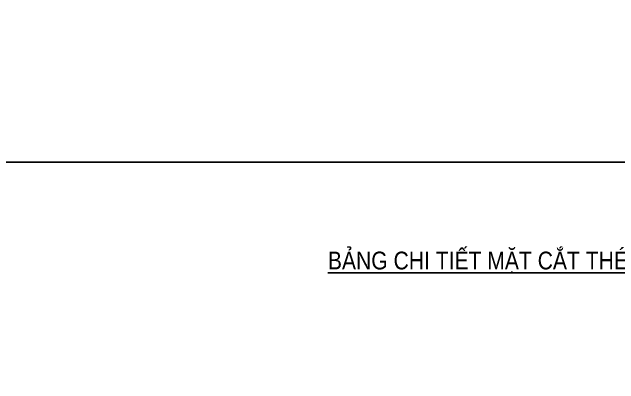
# Model space of a CAD drawing. Extents: x -165145 to 691808, y -202842 to 311040.
# Drawn here: x 633596 to 641105, y 172197 to 176794 of the extents above; entities that cross this region are included whole.
import ezdxf
from ezdxf.enums import TextEntityAlignment as Align

# ---------------------------------------------------------------- set-up
doc = ezdxf.new("R2010")
doc.units = 0
doc.header["$LTSCALE"] = 10
doc.header["$MEASUREMENT"] = 0
doc.linetypes.add('HIDDEN', pattern=[2.3807, 1.587, -0.7937])
doc.layers.add('GE_KC_NETKHUAT', color=9, linetype='HIDDEN', lineweight=20)
doc.layers.add('KHUNG', color=9, linetype='CONTINUOUS', lineweight=13)
doc.layers.add('KCS_TEXT', color=2, linetype='CONTINUOUS')
doc.styles.add('KCS_BIGTEXT', font='arial.ttf', dxfattribs={"width": 0.75})

# ---------------------------------------------------------------- blocks, each defined once
blk = doc.blocks.new('A$Ccffc6bf1')
at = {"layer": 'KHUNG', "color": 7}
for points in [[(59400, 21000), (74250, 21000), (74250, 31500), (59400, 31500)], [(59400, 0), (89100, 0), (89100, 21000), (59400, 21000)]]:
    blk.add_lwpolyline(points, close=True, dxfattribs=at)
at = {"layer": 'KCS_TEXT', "color": 4, "ltscale": 0.05, "style": 'KCS_BIGTEXT', "width": 0.85}
blk.add_text('%%UBẢNG CHI TIẾT MẶT CẮT THÉP CỘT', height=219.912, dxfattribs=at).set_placement((66751.7, 19674.6), align=Align.CENTER)

msp = doc.modelspace()

# ---------------------------------------------------------------- block references
at = {"layer": 'GE_KC_NETKHUAT'}
msp.add_blockref('A$Ccffc6bf1', (573008.10219, 153937.66595), dxfattribs=at)

doc.saveas('drawing.dxf')
